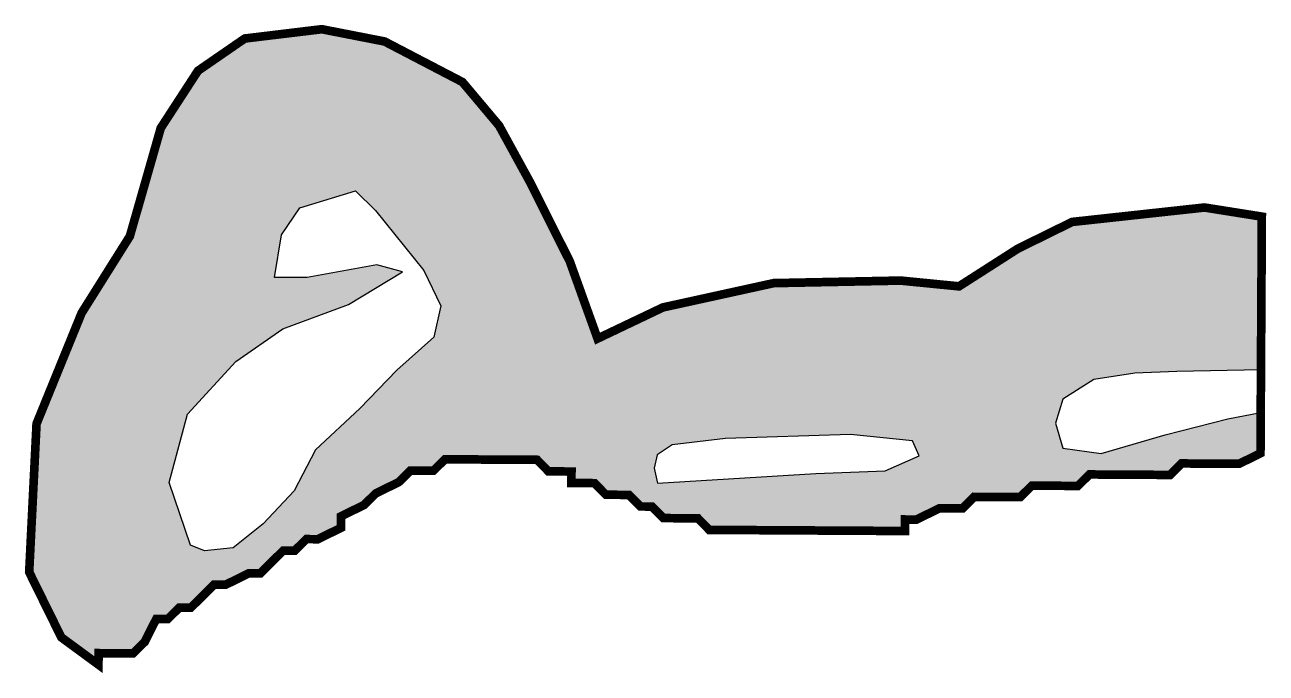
# Model space of a CAD drawing. Header units: metres. Extents: x 319750 to 415268, y 1725605 to 1842937.
# Drawn here: x 326074.7 to 326508.2, y 1824020.3 to 1824246.6 of the extents above; entities that cross this region are included whole.
import ezdxf

# ---------------------------------------------------------------- set-up
doc = ezdxf.new("R2010")
doc.units = ezdxf.units.M
doc.header["$MEASUREMENT"] = 0
doc.layers.add('MANGROOVES BUFFER ZONE', color=120, linetype='Continuous')

msp = doc.modelspace()

# ---------------------------------------------------------------- hatches: boundary and pattern name
at = {"layer": 'MANGROOVES BUFFER ZONE'}
h = msp.add_hatch(dxfattribs=at)
h.set_pattern_fill('GRASS', color=256, scale=5)
h.paths.add_polyline_path([(326437.18, 1824115.94), (326448.08, 1824122.79), (326462.42, 1824124.97), (326477.06, 1824125.59), (326506.42, 1824126.22), (326506.72, 1824179.65), (326486.69, 1824182.83), (326440.46, 1824177.79), (326421.48, 1824168.44), (326400.96, 1824155.31), (326380.53, 1824157.32), (326336.22, 1824156.43), (326297.55, 1824147.95), (326274.72, 1824137.07), (326265.03, 1824163.99), (326251.55, 1824190.93), (326240.31, 1824211.43), (326227.52, 1824226.63), (326200.34, 1824240.79), (326178.4, 1824245.07), (326151.5, 1824241.82), (326135.16, 1824230.56), (326122.17, 1824210.58), (326111.36, 1824172.8), (326094.54, 1824146.03), (326078.78, 1824107.35), (326076.21, 1824055.54), (326087.44, 1824032.76), (326100.41, 1824023.24), (326100.44, 1824027.26), (326112.5, 1824027.19), (326116.54, 1824031.19), (326120.61, 1824039.21), (326124.63, 1824039.19), (326128.67, 1824043.18), (326132.69, 1824043.16), (326136.73, 1824047.16), (326140.77, 1824051.16), (326144.79, 1824051.13), (326152.86, 1824055.11), (326156.88, 1824055.09), (326164.96, 1824063.08), (326168.98, 1824063.06), (326173.02, 1824067.06), (326177.04, 1824067.04), (326185.11, 1824071.01), (326185.13, 1824075.03), (326193.19, 1824079.01), (326197.24, 1824083.01), (326205.3, 1824086.98), (326209.34, 1824090.98), (326217.38, 1824090.93), (326221.42, 1824094.93), (326253.58, 1824094.75), (326257.58, 1824090.71), (326265.62, 1824090.66), (326265.6, 1824086.64), (326273.64, 1824086.6), (326277.64, 1824082.55), (326285.68, 1824082.51), (326289.67, 1824078.46), (326293.69, 1824078.44), (326297.69, 1824074.4), (326309.75, 1824074.33), (326313.75, 1824070.29), (326382.09, 1824069.9), (326382.11, 1824073.92), (326386.13, 1824073.9), (326394.2, 1824077.87), (326402.24, 1824077.83), (326406.28, 1824081.83), (326422.36, 1824081.74), (326426.4, 1824085.73), (326442.48, 1824085.64), (326446.52, 1824089.64), (326474.66, 1824089.48), (326478.71, 1824093.48), (326498.81, 1824093.37), (326506.25, 1824097.04), (326506.33, 1824111.25), (326494.83, 1824109.09), (326473.01, 1824103.48), (326450.58, 1824096.94), (326437.18, 1824098.81), (326434.68, 1824107.53)])
h.paths.add_polyline_path([(326217.52, 1824137.52), (326204.59, 1824126.1), (326191.67, 1824112.68), (326176.26, 1824098.28), (326168.8, 1824083.87), (326157.87, 1824072.45), (326147.43, 1824064), (326137.49, 1824063.01), (326132.52, 1824064.99), (326125.06, 1824086.85), (326131.52, 1824110.7), (326148.42, 1824129.08), (326164.83, 1824140.5), (326187.69, 1824148.95), (326206.58, 1824160.37), (326197.64, 1824162.86), (326173.28, 1824158.39), (326161.85, 1824158.39), (326164.33, 1824173.29), (326170.79, 1824182.73), (326190.18, 1824188.69), (326197.14, 1824181.74), (326214.04, 1824160.87), (326220, 1824148.45)], flags=16)
h.paths.add_polyline_path([(326295.49, 1824096.54), (326300.75, 1824100.04), (326319.45, 1824102.18), (326363.08, 1824103.55), (326384.7, 1824101.4), (326387.04, 1824096.15), (326375.16, 1824090.89), (326351, 1824089.92), (326295.68, 1824086.61), (326294.51, 1824091.87)], flags=16)

# ---------------------------------------------------------------- linework, layer by layer
at = {"layer": 'MANGROOVES BUFFER ZONE', "const_width": 3.02, "flags": 128}
msp.add_lwpolyline([(326506.72, 1824179.65), (326486.69, 1824182.83), (326440.46, 1824177.79), (326421.48, 1824168.44), (326400.96, 1824155.31), (326380.53, 1824157.32), (326336.22, 1824156.43), (326297.55, 1824147.95), (326274.72, 1824137.07), (326265.03, 1824163.99), (326251.55, 1824190.93), (326240.31, 1824211.43), (326227.52, 1824226.63), (326200.34, 1824240.79), (326178.4, 1824245.07), (326151.5, 1824241.82), (326135.16, 1824230.56), (326122.17, 1824210.58), (326111.36, 1824172.8), (326094.54, 1824146.03), (326078.78, 1824107.35), (326076.21, 1824055.54), (326087.44, 1824032.76), (326100.41, 1824023.24), (326100.44, 1824027.26), (326112.5, 1824027.19), (326116.54, 1824031.19), (326120.61, 1824039.21), (326124.63, 1824039.19), (326128.67, 1824043.18), (326132.69, 1824043.16), (326136.73, 1824047.16), (326140.77, 1824051.16), (326144.79, 1824051.13), (326152.86, 1824055.11), (326156.88, 1824055.09), (326164.96, 1824063.08), (326168.98, 1824063.06), (326173.02, 1824067.06), (326177.04, 1824067.04), (326185.11, 1824071.01), (326185.13, 1824075.03), (326193.19, 1824079.01), (326197.24, 1824083.01), (326205.3, 1824086.98), (326209.34, 1824090.98), (326217.38, 1824090.93), (326221.42, 1824094.93), (326253.58, 1824094.75), (326257.58, 1824090.71), (326265.62, 1824090.66), (326265.6, 1824086.64), (326273.64, 1824086.6), (326277.64, 1824082.55), (326285.68, 1824082.51), (326289.67, 1824078.46), (326293.69, 1824078.44), (326297.69, 1824074.4), (326309.75, 1824074.33), (326313.75, 1824070.29), (326382.09, 1824069.9), (326382.11, 1824073.92), (326386.13, 1824073.9), (326394.2, 1824077.87), (326402.24, 1824077.83), (326406.28, 1824081.83), (326422.36, 1824081.74), (326426.4, 1824085.73), (326442.48, 1824085.64), (326446.52, 1824089.64), (326474.66, 1824089.48), (326478.71, 1824093.48), (326498.81, 1824093.37), (326506.25, 1824097.04)], close=True, dxfattribs=at)
at = {"layer": 'MANGROOVES BUFFER ZONE'}
for points in [[(326132.52, 1824064.99), (326125.06, 1824086.85), (326131.52, 1824110.7), (326148.42, 1824129.08), (326164.83, 1824140.5), (326187.69, 1824148.95), (326206.58, 1824160.37), (326197.64, 1824162.86), (326173.28, 1824158.39), (326161.85, 1824158.39), (326164.33, 1824173.29), (326170.79, 1824182.73), (326190.18, 1824188.69), (326197.14, 1824181.74), (326214.04, 1824160.87), (326220, 1824148.45), (326217.52, 1824137.52), (326204.59, 1824126.1), (326191.67, 1824112.68), (326176.26, 1824098.28), (326168.8, 1824083.87), (326157.87, 1824072.45), (326147.43, 1824064), (326137.49, 1824063.01)], [(326506.42, 1824126.22), (326477.06, 1824125.59), (326462.42, 1824124.97), (326448.08, 1824122.79), (326437.18, 1824115.94), (326434.68, 1824107.53), (326437.18, 1824098.81), (326450.58, 1824096.94), (326473.01, 1824103.48), (326494.83, 1824109.09), (326506.33, 1824111.25)], [(326295.68, 1824086.61), (326351, 1824089.92), (326375.16, 1824090.89), (326387.04, 1824096.15), (326384.7, 1824101.4), (326363.08, 1824103.55), (326319.45, 1824102.18), (326300.75, 1824100.04), (326295.49, 1824096.54), (326294.51, 1824091.87)]]:
    msp.add_lwpolyline(points, close=True, dxfattribs=at)

doc.saveas('drawing.dxf')
